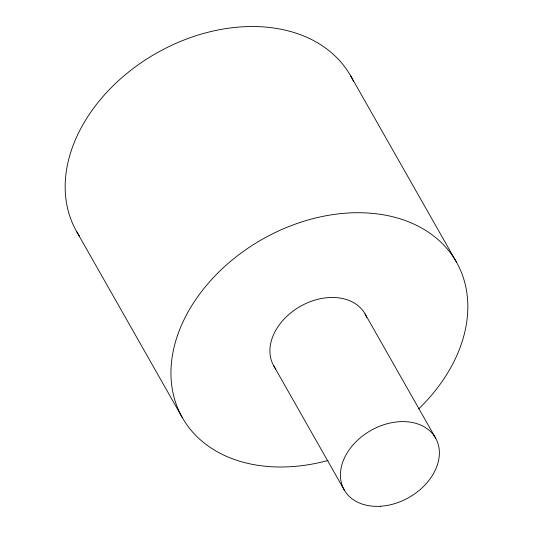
<?xml version="1.0" encoding="UTF-8"?>
<svg xmlns="http://www.w3.org/2000/svg" width="533" height="533" viewBox="0 0 533 533"><rect width="100%" height="100%" fill="white"/><g stroke="black" fill="none" stroke-linecap="round" stroke-linejoin="round"><path stroke-width="0.8" d="M350.607 75.786L456.375 261.976M365.052 313.897L435.561 438.019M273.722 365.818L344.231 489.94M76.625 231.549L182.393 417.732M275.894 369.089A52.527 38.543 -29.6 0 1 300.352 306.342A52.527 38.543 -29.6 0 1 366.764 317.475M328.055 460.452A157.581 115.621 -29.6 0 1 175.21 342.852A157.581 115.621 -29.6 0 1 395.599 217.497A157.581 115.621 -29.6 0 1 418.691 408.898M79.49 236.232A157.581 115.621 -29.6 0 1 156.955 52.88A157.581 115.621 -29.6 0 1 353.539 81.422M380.462 506.25A52.527 38.543 -29.6 0 0 436.68 440.205A52.527 38.543 -29.6 0 0 352.553 445.488A52.527 38.543 -29.6 0 0 380.462 506.25"/></g></svg>
